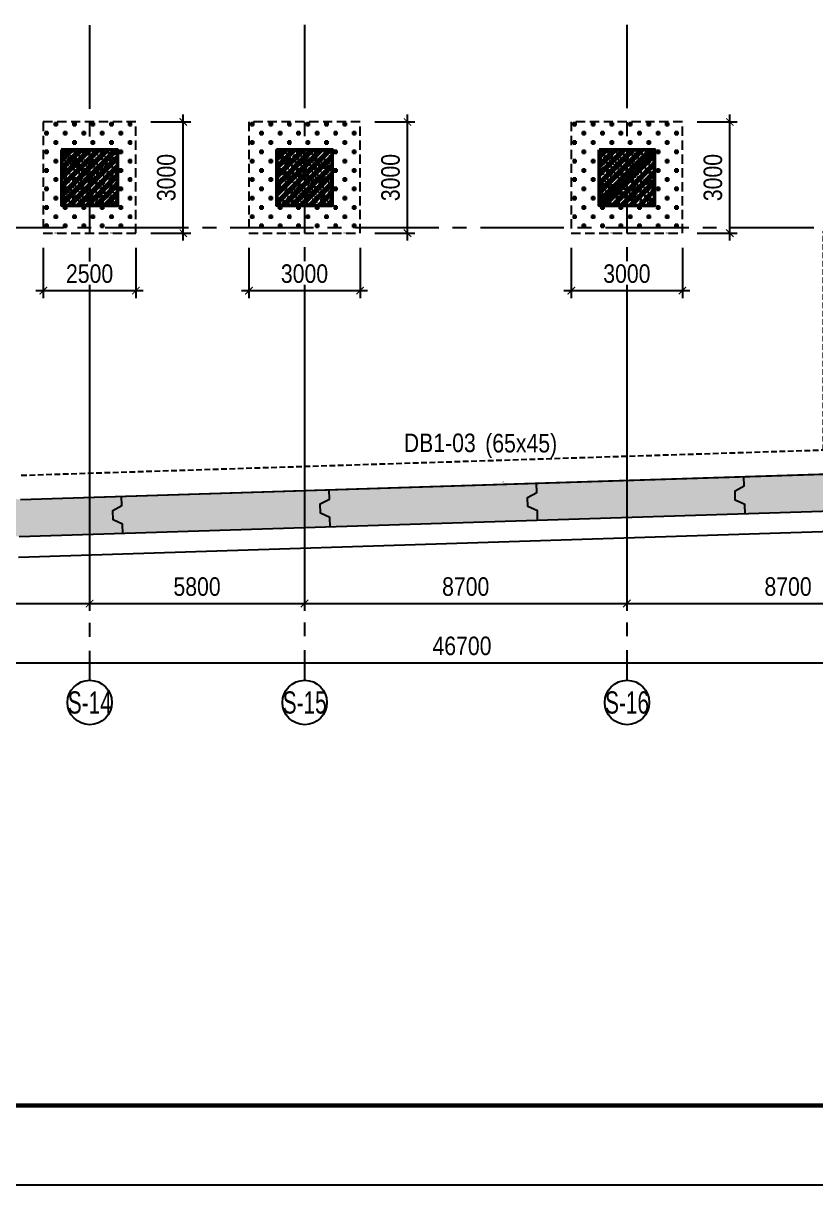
# Model space of a CAD drawing. Header units: millimetres. Extents: x -1534340 to 1713810, y -1348191 to 1114081.
# Drawn here: x 1112264 to 1133653, y -366824 to -335483 of the extents above; entities that cross this region are included whole.
import ezdxf
from ezdxf.enums import TextEntityAlignment as Align
from ezdxf.xclip import XClip

# ---------------------------------------------------------------- set-up
doc = ezdxf.new("R2010")
doc.units = ezdxf.units.MM
doc.header["$LTSCALE"] = 100
doc.header["$XCLIPFRAME"] = 0
doc.header["$PDMODE"] = 32
doc.header["$PDSIZE"] = 2.5
for name, pattern in [('CENTER2', [1.125, 0.75, -0.125, 0.125, -0.125]), ('DASHED', [4.5, 3, -1.5]), ('HIDDEN', [0.375, 0.25, -0.125]), ('Xref_ST_MBDV Cot vach 30.7.2022$0$DASHDOT', [1, 0.5, -0.25, 0, -0.25])]:
    doc.linetypes.add(name, pattern=pattern)
for name, color, linetype, lineweight in [('0-Hatch', 250, 'Continuous', 40), ('ccu12-Tencaukien', 9, 'Continuous', 15), ('KT-Net cot vach', 6, 'Continuous', 50), ('KT-Net thay', 7, 'Continuous', 15)]:
    doc.layers.add(name, color=color, linetype=linetype, lineweight=lineweight)
for name, color, linetype in [('0-khuat', 3, 'HIDDEN'), ('ccu11-Dim', 8, 'Continuous'), ('ccu11-Khuat', 9, 'DASHED'), ('ccu11-Manh', 8, 'Continuous'), ('ccu12-Text', 31, 'Continuous'), ('ccu12-Truc', 13, 'CENTER2'), ('KC2-DIM', 251, 'Continuous'), ('KT-Dim', 8, 'Continuous'), ('Xref_ST_MBDV Cot vach 30.7.2022$0$Xref_ST_MBDV Cot vach 30.7.2022|Xref_ST_MBDV Cot vach 30.7.2022|Xref_ST_MBDV Cot vach 30.7.2022|Xref_ST_MBDV Cot vach 30.7.2022|A-CORE-OTLN', 2, 'Continuous'), ('Xref_ST_MBDV Cot vach 30.7.2022$0$Xref_ST_MBDV Cot vach 30.7.2022|Xref_ST_MBDV Cot vach 30.7.2022|Xref_ST_MBDV Cot vach 30.7.2022|Xref_ST_MBDV Cot vach 30.7.2022|A-WALL-PATT', 251, 'Continuous'), ('Xref_ST_MBDV Cot vach 30.7.2022$0$Xref_ST_MBDV Cot vach 30.7.2022|Xref_ST_MBDV Cot vach 30.7.2022|Xref_ST_MBDV Cot vach 30.7.2022|Xref_ST_MBDV Cot vach 30.7.2022|ccu12-Thay', 7, 'Continuous'), ('Xref_ST_MBDV Cot vach 30.7.2022$0$Xref_ST_MBDV Cot vach 30.7.2022|Xref_ST_MBDV Cot vach 30.7.2022|Xref_ST_MBDV Cot vach 30.7.2022|Xref_ST_MBDV Cot vach 30.7.2022|Site_plot line', 1, 'Xref_ST_MBDV Cot vach 30.7.2022$0$DASHDOT'), ('Xref_ST_MBDV Cot vach 30.7.2022|Xref_ST_MBDV Cot vach 30.7.2022|Xref_ST_MBDV Cot vach 30.7.2022|Xref_ST_MBDV Cot vach 30.7.2022|A-GRID-SYM', 50, 'Continuous')]:
    doc.layers.add(name, color=color, linetype=linetype)
doc.styles.add('Arial Narrow', font='ARIALN.TTF')
doc.styles.add('HBA-Text', font='GOTHIC.TTF')
doc.dimstyles.new('ccu12-200', dxfattribs={"dimscale": 200, "dimtxt": 2.5, "dimasz": 1, "dimexe": 1, "dimexo": 2, "dimgap": 1, "dimtad": 1, "dimdec": 0, "dimrnd": 5, "dimdsep": 46, "dimtxsty": 'Arial Narrow', "dimblk": 'ARCHTICK', "dimcen": -1, "dimdle": 1, "dimclrd": 256, "dimclre": 256, "dimclrt": 3, "dimadec": 0, "dimazin": 2, "dimtfac": 0.1, "dimtdec": 0, "dimtmove": 0, "dimatfit": 1, "dimldrblk": 'ARCHTICK', "dimfxl": 1, "dimtvp": 0.8333333333333334, "dimtolj": 1, "dimtzin": 12, "dimarcsym": 0})

# ---------------------------------------------------------------- blocks, each defined once
blk = doc.blocks.new('MBKC-B1-PN')
at = {"layer": '0-Hatch', "ltscale": 2}
h = blk.add_hatch(dxfattribs=at)
h.set_pattern_fill('CROSS', color=256, scale=1000.000000000016, angle=90.00000000000001, style=0)
h.set_pattern_definition([(90, (1615395.804490553, -7908515.617043655), (-250.000000000004, 250.0000000000039), [125.000000000002, -375.0000000000059]), (180, (1615458.304490553, -7908453.117043655), (-250.0000000000039, -250.000000000004), [125.000000000002, -375.0000000000059])])
h.paths.add_polyline_path([(68086.80449052667, -31726.61704353068), (65586.80449052667, -31726.61704353068), (65586.80449052667, -34726.61704353068), (68086.80449052667, -34726.61704353068)])
h = blk.add_hatch(dxfattribs=at)
h.set_pattern_fill('CROSS', color=256, scale=1000, angle=90.00000000000001, style=0)
h.set_pattern_definition([(90, (1621195.804490529, -7908515.617037286), (-250.0000000000001, 250), [125, -375.0000000000001]), (180, (1621258.304490529, -7908453.117037286), (-250, -250.0000000000001), [125, -375.0000000000001])])
h.paths.add_polyline_path([(74136.80449052667, -31726.61703728233), (71136.80449052667, -31726.61703728233), (71136.80449052667, -34726.61703728233), (74136.80449052667, -34726.61703728233)])
h = blk.add_hatch(dxfattribs=at)
h.set_pattern_fill('CROSS', color=256, scale=1000, angle=90.00000000000001, style=0)
h.set_pattern_definition([(90, (1629895.804490529, -7908515.617037286), (-250.0000000000001, 250), [125, -375.0000000000001]), (180, (1629958.304490529, -7908453.117037286), (-250, -250.0000000000001), [125, -375.0000000000001])])
h.paths.add_polyline_path([(82836.80449052667, -31726.61703728233), (79836.80449052667, -31726.61703728233), (79836.80449052667, -34726.61703728233), (82836.80449052667, -34726.61703728233)])
at = {"layer": '0-khuat', "ltscale": 10}
for points, elevation in [([(68086.80449052667, -34726.61704353068), (68086.80449052667, -31726.61704353068), (65586.80449052667, -31726.61704353068), (65586.80449052667, -34726.61704353068)], 7.594818275371731e-05), ([(74136.80449052667, -34726.61703728233), (74136.80449052667, -31726.61703728233), (71136.80449052667, -31726.61703728233), (71136.80449052667, -34726.61703728233)], 7.594816196307167e-05), ([(82836.80449052667, -34726.61703728233), (82836.80449052667, -31726.61703728233), (79836.80449052667, -31726.61703728233), (79836.80449052667, -34726.61703728233)], 7.594813077711014e-05)]:
    blk.add_lwpolyline(points, close=True, dxfattribs=dict(at, elevation=elevation))
at = {"layer": 'ccu11-Khuat', "ltscale": 0.5}
blk.add_lwpolyline([(64992.858256415, -41259.67588329985), (86647.00724546285, -40575.28673728317), (86647.00724546285, -34672.34070721071), (99736.2720188559, -34258.64859011065, 0.4681895009446196), (103567.4013430104, -29357.2740589765), (100869.7479684651, -16842.34034781862, 0.4142135623734859), (93680.75955739152, -12203.00358212186), (90503.73006778164, -12887.82737116754), (89165.48201694572, -6679.436848046898)], format="xyb", dxfattribs=at)
at = {"layer": 'Xref_ST_MBDV Cot vach 30.7.2022$0$Xref_ST_MBDV Cot vach 30.7.2022|Xref_ST_MBDV Cot vach 30.7.2022|Xref_ST_MBDV Cot vach 30.7.2022|Xref_ST_MBDV Cot vach 30.7.2022|A-CORE-OTLN', "color": 6}
blk.add_lwpolyline([(64968.80776126822, -41910.76057298976), (105785.5588329486, -40620.72874475905), (111202.0284154708, -33691.14119643258), (92975.20629092352, 50866.59806175559)], dxfattribs=at)
blk = doc.blocks.new('Khung ten_A1', base_point=(-3406704.146300548, 253379.4571428571))
at = {"layer": 'Defpoints', "color": 1}
blk.add_lwpolyline([(84100.00001422896, 0.00070554343983531), (84100.00001422896, 59470.71461593082), (0.0005449944292195145, 59470.71461593082), (0.0005449944292195145, 0.00070554343983531)], close=True, dxfattribs=at)
at = {"layer": 'KT-Net thay', "const_width": 59.99999962133673}
blk.add_lwpolyline([(2700.000527867276, 1070.714984496371), (83100.00002052257, 1070.714984496371), (83100.00002052257, 58470.71462224188), (2700.000527867276, 58470.71462224188)], close=True, dxfattribs=at)
blk = doc.blocks.new('Xref_ST_MBDV Cot vach 30.7.2022$0$Tuong Vay01-flat-1')
at = {"layer": 'Xref_ST_MBDV Cot vach 30.7.2022$0$Xref_ST_MBDV Cot vach 30.7.2022|Xref_ST_MBDV Cot vach 30.7.2022|Xref_ST_MBDV Cot vach 30.7.2022|Xref_ST_MBDV Cot vach 30.7.2022|A-WALL-PATT'}
h = blk.add_hatch(dxfattribs=at)
h.set_pattern_fill('ACET-2D-VATLIEU04', color=256, scale=50, pattern_type=2)
h.set_pattern_definition([(49.99999999999999, (-11139561.83942936, -1407213.44759845), (-225.902473859489, 189.5546824974008), [37.49999998626113, -412.4999998488724]), (355, (-11139561.83942936, -1407213.44759845), (32.12721218541265, 367.2157156157773), [29.99999999490911, -329.9999999440002]), (100.4514, (-11139531.95358936, -1407216.06226845), (-341.2315265778452, -62.9441868767608), [31.87009499667636, -350.57105596344]), (46.18420000000001, (-11139561.83942936, -1407113.44759845), (-319.1804974675179, 306.2520974436775), [56.24999996954708, -618.749999665018]), (96.6356, (-11139517.37105686, -1407120.34425195), (-516.9959221575409, -60.14402179722674), [47.80514400473094, -525.8565000520404]), (351.1842, (-11139561.83942936, -1407113.44759845), (84.74077420309186, 546.3954293043353), [45.00000000792112, -495.0000000871323]), (21, (-11139511.83942936, -1407138.44759845), (-105.6808218676597, 275.3079533968121), [37.49999999934682, -412.499999992815]), (326.0000000000001, (-11139511.83942936, -1407138.44759845), (206.1288045682013, 305.5985201385338), [30.00000001746614, -330.0000001921275]), (71.4514, (-11139486.96831286, -1407155.22340145), (-328.9637652803212, 110.3801005582791), [31.87009499870726, -350.5710559857798]), (37.50000000000001, (-11139561.83942936, -1407213.44759845), (-78.13452938385308, 101.8269011885859), [0, -325.9999998517854, 0, -334.9999998476936, 0, -331.2499998493985]), (7.499999999999999, (-11139561.83942936, -1407213.44759845), (-23.27934638224542, 176.8241910238285), [0, -191.0000000278261, 0, -318.5000000464012, 0, -126.2500000183929]), (327.5, (-11139673.33942936, -1407213.44759845), (71.94441751949489, 112.9301145330537), [0, -125.0000000614986, 0, -390.0000001918756, 0, -517.5000002546042]), (317.5, (-11139723.33942936, -1407213.44759845), (158.0205495897681, 172.4491691102739), [0, -162.4999999478019, 0, -258.9999999168043, 0, -367.4999998819521]), (45, (-11139561.83942936, -1407213.44759845), (-150.2601910028607, 150.2601910026278), []), (45, (-11139561.83942936, -1407152.19759845), (-150.2601910028607, 150.2601910026278), [])])
h.paths.add_polyline_path([(-82665.42454257607, -118500.0088302612), (-81837.41861176863, -121132.0343658989), (-80902.71611081436, -123728.0834242017), (-79862.87874617614, -126283.8385967175), (-78719.63840653747, -128795.0430432414), (-77474.89874527603, -131257.5152608277), (-76130.7324262727, -133667.1548922951), (-74689.37767251953, -136019.9495540815), (-73153.2345392555, -138311.981517314), (-71524.86091735773, -140539.4342316107), (-69806.96827445179, -142698.5986796832), (-68002.4171395041, -144785.8795539467), (-66114.21234000102, -146797.8012427511), (-64145.497998368, -148731.0136179249), (-62099.55229647644, -150582.2976132843), (-59979.78201714717, -152348.5705846979), (-57789.71687134914, -154026.8914431464), (-55533.00362077914, -155614.4655520306), (-53213.40000534989, -157108.6493807235), (-50834.76848621853, -158506.954906286), (-48401.06981415115, -159807.0537564463), (-45916.35643433966, -161006.7810866404), (-43384.76573854871, -162104.1391847725), (-40810.51317570359, -163097.3007977149), (-38197.88523275405, -163984.6121738681), (-35551.23229684308, -164764.5958169776), (-32874.96141154505, -165435.9529462866), (-30173.5289383363, -165997.5656592443), (-27451.44813587703, -166448.4963081502), (-24701.85157574899, -166789.3238736566), (-4396.734290909022, -168938.2567786218), (36420.01678077132, -167648.2249503911), (41836.4863632936, -160718.6374020646), (12445.38596707024, -24367.66042796941), (8472.910947457654, -9248.974452903174), (-4718.707271176856, -5521.400683149928), (-10557.45827306993, -9946.818014640827), (-34021.18647153303, -27848.24941525888), (-39776.65152562223, -32008.57135346811), (-41248.85870469548, -35293.77142358455), (-45787.31564925052, -38574.38242801698), (-49368.4870454669, -38942.00303377653), (-57644.18705056235, -44924.06981060421), (-59844.65461433306, -46601.45355761005), (-61968.93197572604, -48362.30333496258), (-64019.60134904832, -50208.3517090485), (-65993.2459566202, -52136.53199238679), (-67886.59205765836, -54143.61763671576), (-69696.47008413821, -56226.27801198442), (-71419.8706161473, -58381.05012253253), (-73053.93764149398, -60604.33085121214), (-74595.93274202198, -62892.42844269238), (-76043.29574720934, -65241.53179885377), (-77393.615911806, -67647.72832025355), (-78644.64476583898, -70107.01135663176), (-79794.29917307012, -72615.28586126259), (-80840.66479975358, -75168.37520986283), (-81781.99930225872, -77762.02815519366), (-82616.73522835784, -80391.9259061541), (-83343.48262714595, -83053.68931881292), (-83961.03136360087, -85742.88618860021), (-84468.3531336058, -88455.03863057657), (-84864.60300002433, -91185.62932156771), (-85149.1148865223, -93930.11565387133), (-85321.41487544402, -96683.60341540864), (-85381.30445068702, -99529.50948559865), (-85328.50406530127, -102200.8374458619), (-85163.21024433896, -104955.3926120612), (-84885.69993967563, -107700.5945179402), (-84496.42936686985, -110432.1923394061), (-83996.04728951491, -113145.6335586284), (-83385.3738030456, -115836.3975027683)], flags=16)
h.paths.add_polyline_path([(-83625.45879450254, -118780.6341908188), (-82785.20518665202, -121451.592054751), (-81836.67593448795, -124086.0436255364), (-80781.45706173405, -126679.6041032514), (-79621.30565389246, -129227.9548506811), (-78358.15352366865, -131726.8525110248), (-76994.10399421491, -134172.1360737709), (-75531.42839684151, -136559.7338032422), (-73972.56228888594, -138885.6700187323), (-72320.10139823705, -141146.0717144171), (-70576.79730102606, -143337.1750085717), (-68745.55283991061, -145455.3314108832), (-66829.41729043424, -147497.0138977058), (-64831.58128353581, -149458.8227850739), (-62755.37149274349, -151337.4913895966), (-60604.24509477988, -153129.8914679771), (-58381.7840128839, -154833.0384259534), (-56091.68895242736, -156444.0962880657), (-53737.77323871478, -157960.3824199464), (-51323.95646727085, -159379.3719952791), (-48854.25797718205, -160698.7021999834), (-46332.79015832208, -161916.1761666269), (-43763.75160367042, -163029.7666325136), (-41151.42011806555, -164037.6193153583), (-38500.14559506811, -164938.0560009221), (-35814.34277378954, -165729.5773374715), (-33098.48388773762, -166410.8653324069), (-30357.09121792205, -166980.7855469028), (-27594.72956264392, -167438.3889849058), (-24815.98988816142, -167782.8289991841), (-4433.735052675009, -169939.9255319908), (36919.56229590811, -168632.9359166666), (42912.68845487945, -160965.5998827359), (13418.22973546013, -24135.12373521132), (9294.838300889242, -8442.070929647249), (-4925.935208282433, -4423.687328800617), (-11162.76267831214, -9150.82235655561), (-34617.47974592447, -27045.37879939191), (-40579.63196872547, -31355.10398377781), (-42051.83914779872, -34640.30405389448), (-46155.98199344426, -37606.97231750819), (-49737.15338966064, -37974.59292326774), (-58240.31235744618, -44121.0777798905), (-60467.11885703541, -45818.53930653841), (-62622.81900685839, -47605.43596977205), (-64703.8232677374, -49478.79233927629), (-66706.66158131324, -51435.49383058609), (-68628.013630962, -53472.26783320424), (-70464.66541309468, -55585.73726807744), (-72213.55809716694, -57772.38228180911), (-73871.79587351345, -60028.54927773564), (-75436.60120790266, -62350.49395546387), (-76905.37393212318, -64734.34577669739), (-78275.66833624989, -67176.13529814105), (-79545.20269040763, -69671.7966022063), (-80711.86304414831, -72217.17406733404), (-81773.70674647763, -74808.02928769216), (-82728.96568063274, -77440.04813065287), (-83576.04920824617, -80108.84792049509), (-84313.5468179807, -82809.98473610263), (-84940.23047422245, -85538.9608107484), (-85455.05666192248, -88291.23202148662), (-85857.16812421381, -91062.21545574092), (-86145.88844638877, -93847.29761108034), (-86320.75738810934, -96641.83923533), (-86381.51240370423, -99528.87035845965), (-86327.91179009154, -102240.684236032), (-86160.19218073785, -105035.6641918905), (-85878.57688103244, -107821.473743778), (-85483.548480995, -110593.4755141111), (-84975.76463904232, -113347.0545681345), (-84356.0573821161, -116077.6233250971)])
at = {"layer": 'Xref_ST_MBDV Cot vach 30.7.2022$0$Xref_ST_MBDV Cot vach 30.7.2022|Xref_ST_MBDV Cot vach 30.7.2022|Xref_ST_MBDV Cot vach 30.7.2022|Xref_ST_MBDV Cot vach 30.7.2022|A-CORE-OTLN', "color": 6}
for points in [[(-4433.735052675009, -169939.9255319908), (36919.56229590811, -168632.9359166666), (42912.68845487945, -160965.5998827359), (13418.22973546013, -24135.12373521132)], [(-4396.734290909022, -168938.2567786218), (36420.01678077132, -167648.2249503911), (41836.4863632936, -160718.6374020646), (12445.38596707024, -24367.66042796941)]]:
    blk.add_lwpolyline(points, dxfattribs=at)
at = {"layer": 'Xref_ST_MBDV Cot vach 30.7.2022$0$Xref_ST_MBDV Cot vach 30.7.2022|Xref_ST_MBDV Cot vach 30.7.2022|Xref_ST_MBDV Cot vach 30.7.2022|Xref_ST_MBDV Cot vach 30.7.2022|ccu12-Thay', "ltscale": 10}
for points in [[(9559.277849717066, -169497.6700475886), (9551.385712398216, -169247.9619417046), (9297.39200677909, -169130.843465657), (9289.489305369556, -168880.8011107421), (9535.580309577286, -168747.8772318747), (9527.688172258437, -168498.1691259891)], [(15156.4830106739, -169320.7678538279), (15148.59087335505, -169071.0597479439), (14894.59716773592, -168953.9412718962), (14886.69446632639, -168703.8989169814), (15132.78547053412, -168570.975038114), (15124.89333321527, -168321.2669322283)], [(-1635.132472196594, -169851.4744351106), (-1643.024609515443, -169601.7663292263), (-1897.018315132707, -169484.6478531789), (-1904.921016544104, -169234.6054982638), (-1658.830012334511, -169101.6816193967), (-1666.72214965336, -168851.973513511)], [(3962.072688760236, -169674.5722413496), (3954.180551441386, -169424.8641354656), (3700.18684582226, -169307.7456594179), (3692.284144412726, -169057.7033045031), (3938.375148620456, -168924.7794256357), (3930.483011301607, -168675.07131975)]]:
    blk.add_lwpolyline(points, dxfattribs=at)
at = {"layer": 'Xref_ST_MBDV Cot vach 30.7.2022$0$Xref_ST_MBDV Cot vach 30.7.2022|Xref_ST_MBDV Cot vach 30.7.2022|Xref_ST_MBDV Cot vach 30.7.2022|Xref_ST_MBDV Cot vach 30.7.2022|Site_plot line', "ltscale": 5000}
blk.add_line((-4454.085471644998, -170490.8433463438), (37194.31232923269, -169174.5269481181), dxfattribs=at)
blk = doc.blocks.new('GRID-SYM-flat-73')
at = {"layer": 'Xref_ST_MBDV Cot vach 30.7.2022|Xref_ST_MBDV Cot vach 30.7.2022|Xref_ST_MBDV Cot vach 30.7.2022|Xref_ST_MBDV Cot vach 30.7.2022|A-GRID-SYM'}
blk.add_circle((-7.267935535991315e-20, -1.216128191088018e-17, -4.068591107726854e-07), 900.0000000000003, dxfattribs=at)
at = {"layer": 'Xref_ST_MBDV Cot vach 30.7.2022|Xref_ST_MBDV Cot vach 30.7.2022|Xref_ST_MBDV Cot vach 30.7.2022|Xref_ST_MBDV Cot vach 30.7.2022|A-GRID-SYM', "style": 'HBA-Text'}
blk.add_attdef('GRID', text='', height=900.0000000000003, rotation=359.6302510781834, dxfattribs=at).set_placement((-7.267935535991315e-20, -1.216128191088018e-17, -4.068591107726854e-07), align=Align.MIDDLE_CENTER)
blk = doc.blocks.new('_ARCHTICK')
at = {"color": 0, "linetype": 'ByBlock', "const_width": 0.15}
blk.add_lwpolyline([(-0.5, -0.5), (0.5, 0.5)], dxfattribs=at)
blk = doc.blocks.new('*D1147')
at = {"layer": 'Defpoints', "color": 0, "transparency": 16777216}
for p in [(362499.3874795341, -94047.12909611873), (409199.3874795341, -94047.12909611873), (409199.3874795341, -103940.5168086441)]:
    blk.add_point(p, dxfattribs=at)
at = {"layer": 'KT-Dim', "lineweight": -2, "transparency": 16777216}
for p, q in [((362499.3874795341, -94447.12909611873), (362499.3874795341, -104140.5168086441)), ((409199.3874795341, -94447.12909611873), (409199.3874795341, -104140.5168086441)), ((362299.3874795341, -103940.5168086441), (409399.3874795341, -103940.5168086441))]:
    blk.add_line(p, q, dxfattribs=at)
at = {"layer": 'KT-Dim', "lineweight": -2, "transparency": 16777216, "xscale": 200, "yscale": 200, "zscale": 200, "rotation": 180}
blk.add_blockref('_ARCHTICK', (362499.3874795341, -103940.5168086441), dxfattribs=at)
at = {"layer": 'KT-Dim', "lineweight": -2, "transparency": 16777216, "xscale": 200, "yscale": 200, "zscale": 200}
blk.add_blockref('_ARCHTICK', (409199.3874795341, -103940.5168086441), dxfattribs=at)
at = {"layer": 'KT-Dim', "color": 3, "transparency": 16777216, "insert": (385849.3874795341, -103485.2303147832), "char_height": 500, "attachment_point": 5, "style": 'Arial Narrow'}
blk.add_mtext('\\A1;46700', dxfattribs=at)
blk = doc.blocks.new('*D1131')
at = {"layer": 'Defpoints', "color": 0, "transparency": 16777216}
for p in [(369999.3874795341, -94047.12909611873, -7.594823728268585e-05), (375799.3874795341, -94047.12909611873), (375799.3874795341, -102340.5168086441)]:
    blk.add_point(p, dxfattribs=at)
at = {"layer": 'KT-Dim', "lineweight": -2, "transparency": 16777216}
for p, q in [((369999.3874795341, -94447.12909611873), (369999.3874795341, -102540.5168086441)), ((375799.3874795341, -94447.12909611873), (375799.3874795341, -102540.5168086441)), ((369799.3874795341, -102340.5168086441), (375999.3874795341, -102340.5168086441))]:
    blk.add_line(p, q, dxfattribs=at)
at = {"layer": 'KT-Dim', "lineweight": -2, "transparency": 16777216, "xscale": 200, "yscale": 200, "zscale": 200, "rotation": 180}
blk.add_blockref('_ARCHTICK', (369999.3874795341, -102340.5168086441), dxfattribs=at)
at = {"layer": 'KT-Dim', "lineweight": -2, "transparency": 16777216, "xscale": 200, "yscale": 200, "zscale": 200}
blk.add_blockref('_ARCHTICK', (375799.3874795341, -102340.5168086441), dxfattribs=at)
at = {"layer": 'KT-Dim', "color": 3, "transparency": 16777216, "insert": (372899.3874795341, -101885.2303147832), "char_height": 500, "attachment_point": 5, "style": 'Arial Narrow'}
blk.add_mtext('\\A1;5800', dxfattribs=at)
blk = doc.blocks.new('*D1132')
at = {"layer": 'Defpoints', "color": 0, "transparency": 16777216}
for p in [(375799.3874795341, -94047.12909611873), (381599.3874795341, -94047.12909611873), (381599.3874795341, -102340.5168086441)]:
    blk.add_point(p, dxfattribs=at)
at = {"layer": 'KT-Dim', "lineweight": -2, "transparency": 16777216}
for p, q in [((375799.3874795341, -94447.12909611873), (375799.3874795341, -102540.5168086441)), ((381599.3874795341, -94447.12909611873), (381599.3874795341, -102540.5168086441)), ((375599.3874795341, -102340.5168086441), (381799.3874795341, -102340.5168086441))]:
    blk.add_line(p, q, dxfattribs=at)
at = {"layer": 'KT-Dim', "lineweight": -2, "transparency": 16777216, "xscale": 200, "yscale": 200, "zscale": 200, "rotation": 180}
blk.add_blockref('_ARCHTICK', (375799.3874795341, -102340.5168086441), dxfattribs=at)
at = {"layer": 'KT-Dim', "lineweight": -2, "transparency": 16777216, "xscale": 200, "yscale": 200, "zscale": 200}
blk.add_blockref('_ARCHTICK', (381599.3874795341, -102340.5168086441), dxfattribs=at)
at = {"layer": 'KT-Dim', "color": 3, "transparency": 16777216, "insert": (378699.3874795341, -101885.2303147832), "char_height": 500, "attachment_point": 5, "style": 'Arial Narrow'}
blk.add_mtext('\\A1;5800', dxfattribs=at)
blk = doc.blocks.new('*D1133')
at = {"layer": 'Defpoints', "color": 0, "transparency": 16777216}
for p in [(381599.3874795341, -94047.12909611873), (390299.3874795341, -94047.12909611873), (390299.3874795341, -102340.5168086441)]:
    blk.add_point(p, dxfattribs=at)
at = {"layer": 'KT-Dim', "lineweight": -2, "transparency": 16777216}
for p, q in [((381599.3874795341, -94447.12909611873), (381599.3874795341, -102540.5168086441)), ((390299.3874795341, -94447.12909611873), (390299.3874795341, -102540.5168086441)), ((381399.3874795341, -102340.5168086441), (390499.3874795341, -102340.5168086441))]:
    blk.add_line(p, q, dxfattribs=at)
at = {"layer": 'KT-Dim', "lineweight": -2, "transparency": 16777216, "xscale": 200, "yscale": 200, "zscale": 200, "rotation": 180}
blk.add_blockref('_ARCHTICK', (381599.3874795341, -102340.5168086441), dxfattribs=at)
at = {"layer": 'KT-Dim', "lineweight": -2, "transparency": 16777216, "xscale": 200, "yscale": 200, "zscale": 200}
blk.add_blockref('_ARCHTICK', (390299.3874795341, -102340.5168086441), dxfattribs=at)
at = {"layer": 'KT-Dim', "color": 3, "transparency": 16777216, "insert": (385949.3874795341, -101885.2303147832), "char_height": 500, "attachment_point": 5, "style": 'Arial Narrow'}
blk.add_mtext('\\A1;8700', dxfattribs=at)
blk = doc.blocks.new('*D1134')
at = {"layer": 'Defpoints', "color": 0, "transparency": 16777216}
for p in [(390299.3874795341, -94047.12909611873), (398999.3874795341, -94047.12909611873), (398999.3874795341, -102340.5168086441)]:
    blk.add_point(p, dxfattribs=at)
at = {"layer": 'KT-Dim', "lineweight": -2, "transparency": 16777216}
for p, q in [((390299.3874795341, -94447.12909611873), (390299.3874795341, -102540.5168086441)), ((398999.3874795341, -94447.12909611873), (398999.3874795341, -102540.5168086441)), ((390099.3874795341, -102340.5168086441), (399199.3874795341, -102340.5168086441))]:
    blk.add_line(p, q, dxfattribs=at)
at = {"layer": 'KT-Dim', "lineweight": -2, "transparency": 16777216, "xscale": 200, "yscale": 200, "zscale": 200, "rotation": 180}
blk.add_blockref('_ARCHTICK', (390299.3874795341, -102340.5168086441), dxfattribs=at)
at = {"layer": 'KT-Dim', "lineweight": -2, "transparency": 16777216, "xscale": 200, "yscale": 200, "zscale": 200}
blk.add_blockref('_ARCHTICK', (398999.3874795341, -102340.5168086441), dxfattribs=at)
at = {"layer": 'KT-Dim', "color": 3, "transparency": 16777216, "insert": (394649.3874795341, -101885.2303147832), "char_height": 500, "attachment_point": 5, "style": 'Arial Narrow'}
blk.add_mtext('\\A1;8700', dxfattribs=at)
blk = doc.blocks.new('*U151')
h = blk.add_hatch()
h.set_pattern_fill('VATLIEU04', color=250, scale=40, style=0, pattern_type=2)
h.set_pattern_definition([(49.99999999999999, (550, -550), (286.9040730403014, -25.10085399303804), [30, -330]), (355, (550, -550), (-55.50053344520001, 300.8768534800047), [24, -264]), (100.4514, (573.908672, -552.091736), (231.4037526856086, 275.7758168243814), [25.496076, -280.4568448]), (46.18420000000001, (550, -470), (426.8964194502578, -66.20760573160723), [45, -495]), (96.6356, (585.574698, -475.5173228), (373.8650822194813, 389.6471483601767), [38.2441152, -420.6852]), (351.1842, (550, -470), (373.8647780534509, 389.6474403701299), [36, -396]), (21, (590, -490), (238.7628208473847, -161.0475562661355), [30, -330]), (326.0000000000001, (590, -490), (97.32613276863269, 290.0600180187412), [24, -264]), (71.4514, (609.8968932, -503.4206424), (336.089051432596, 129.012198683981), [25.496076, -280.4568448]), (37.50000000000001, (550, -550), (4.863942126916267, 133.1575415325246), [0, -260.8, 0, -268, 0, -265]), (7.499999999999999, (550, -550), (105.2278149768594, 157.7646847529441), [0, -152.8, 0, -254.8, 0, -101]), (327.5, (460.8, -550), (213.5289744689636, -9.021948693751902), [0, -100, 0, -312, 0, -414]), (317.5, (420.8, -550), (233.2744677369545, 40.04199293292709), [0, -130, 0, -207.2, 0, -294]), (45, (550, -550), (-120.2081528017131, 120.2081528017131), []), (45, (550, -501), (-120.2081528017131, 120.2081528017131), [])])
h.paths.add_polyline_path([(-475, 475), (1025, 475), (1025, -1025), (-475, -1025)])
at = {"color": 6, "ltscale": 0.25}
blk.add_lwpolyline([(-475, 475), (1025, 475), (1025, -1025), (-475, -1025)], close=True, dxfattribs=at)
at = {"layer": 'Defpoints', "linetype": 'ByBlock', "ltscale": 30}
for p, q in [((1025, 475), (-475, -1025)), ((-475, 475), (1025, -1025))]:
    blk.add_line(p, q, dxfattribs=at)
blk = doc.blocks.new('MBDV-B1-T1-PN')
at = {"layer": 'KT-Net cot vach'}
for p in [(66561.80449052656, -32951.61704353063, 7.594818160147295e-05), (72361.80449052656, -32951.61703728227, 7.594816086537956e-05), (81061.80449052656, -32951.61702790967, 7.59481297612464e-05)]:
    blk.add_blockref('*U151', p, dxfattribs=at)
blk = doc.blocks.new('*U704')
at = {"layer": 'ccu12-Tencaukien', "color": 8, "ltscale": 10000}
blk.add_line((360.6565736538532, -155.3215232637356), (354.4065714950475, -155.3215232637356), dxfattribs=at)
at = {"layer": 'ccu12-Text', "color": 2, "style": 'Arial Narrow', "width": 0.8}
blk.add_attdef('SH', text='', height=300, dxfattribs=at).set_placement((275.6048113084853, 5.864471777974813), align=Align.BOTTOM_RIGHT)
at = {"layer": 'ccu12-Text', "color": 31, "style": 'Arial Narrow', "width": 0.8}
for tag, p in [('(', (507.5315725744504, -75.41116959831947)), ('KT', (632.605666770517, -75.41116959831947)), (')', (962.8971199221714, -75.41116959831947))]:
    blk.add_attdef(tag, text='', height=250, dxfattribs=at).set_placement(p, align=Align.BOTTOM_LEFT)
blk = doc.blocks.new('*D1222')
at = {"layer": 'Defpoints', "color": 0, "ltscale": 0.5, "transparency": 16777216}
for p in [(1112805.240605266, -341147.4467332672), (1115305.240605266, -341147.4467332672), (1115305.240605266, -342698.2083765734)]:
    blk.add_point(p, dxfattribs=at)
at = {"layer": 'KC2-DIM', "lineweight": -2, "ltscale": 0.5, "transparency": 16777216}
for p, q in [((1112805.240605266, -341547.4467332672), (1112805.240605266, -342898.2083765734)), ((1115305.240605266, -341547.4467332672), (1115305.240605266, -342898.2083765734)), ((1112605.240605266, -342698.2083765734), (1115505.240605266, -342698.2083765734))]:
    blk.add_line(p, q, dxfattribs=at)
at = {"layer": 'KC2-DIM', "lineweight": -2, "ltscale": 0.5, "transparency": 16777216, "xscale": 200, "yscale": 200, "zscale": 200, "rotation": 180}
blk.add_blockref('_ARCHTICK', (1112805.240605266, -342698.2083765734), dxfattribs=at)
at = {"layer": 'KC2-DIM', "lineweight": -2, "ltscale": 0.5, "transparency": 16777216, "xscale": 200, "yscale": 200, "zscale": 200}
blk.add_blockref('_ARCHTICK', (1115305.240605266, -342698.2083765734), dxfattribs=at)
at = {"layer": 'KC2-DIM', "color": 3, "ltscale": 0.5, "transparency": 16777216, "insert": (1114055.240605266, -342242.9218827126), "char_height": 500, "attachment_point": 5, "style": 'Arial Narrow', "bg_fill": 3, "box_fill_scale": 1.1, "bg_fill_color": 256, "bg_fill_true_color": 13158600, "bg_fill_transparency": 0}
blk.add_mtext('\\A1;2500', dxfattribs=at)
blk = doc.blocks.new('*D1223')
at = {"layer": 'Defpoints', "color": 0, "ltscale": 0.5, "transparency": 16777216}
for p in [(1115305.240605267, -338147.4467332673, 7.594818275371731e-05), (1116583.613516955, -338147.4467332673), (1115305.240441047, -341147.4464413892)]:
    blk.add_point(p, dxfattribs=at)
at = {"layer": 'KC2-DIM', "lineweight": -2, "ltscale": 0.5, "transparency": 16777216}
for p, q in [((1115705.240605267, -338147.4467332673), (1116783.613516955, -338147.4467332673)), ((1116583.613516955, -341347.4464413892), (1116583.613516955, -337947.4467332673)), ((1115705.240441047, -341147.4464413892), (1116783.613516955, -341147.4464413892))]:
    blk.add_line(p, q, dxfattribs=at)
at = {"layer": 'KC2-DIM', "lineweight": -2, "ltscale": 0.5, "transparency": 16777216, "xscale": 200, "yscale": 200, "zscale": 200}
for p, rotation in [((1116583.613516955, -338147.4467332673), 90), ((1116583.613516955, -341147.4464413892), 270)]:
    blk.add_blockref('_ARCHTICK', p, dxfattribs=dict(at, rotation=rotation))
at = {"layer": 'KC2-DIM', "color": 3, "ltscale": 0.5, "transparency": 16777216, "insert": (1116128.327023094, -339647.4465873284), "char_height": 500, "attachment_point": 5, "rotation": 90, "style": 'Arial Narrow', "bg_fill": 3, "box_fill_scale": 1.1, "bg_fill_color": 256, "bg_fill_true_color": 13158600, "bg_fill_transparency": 0}
blk.add_mtext('\\A1;3000', dxfattribs=at)
blk = doc.blocks.new('*D1224')
at = {"layer": 'Defpoints', "color": 0, "ltscale": 0.5, "transparency": 16777216}
for p in [(1118355.240441071, -341147.446441389), (1121355.240441071, -341147.446441389), (1121355.240441071, -342698.2080846953)]:
    blk.add_point(p, dxfattribs=at)
at = {"layer": 'KC2-DIM', "lineweight": -2, "ltscale": 0.5, "transparency": 16777216}
for p, q in [((1118355.240441071, -341547.446441389), (1118355.240441071, -342898.2080846953)), ((1121355.240441071, -341547.446441389), (1121355.240441071, -342898.2080846953)), ((1118155.240441071, -342698.2080846953), (1121555.240441071, -342698.2080846953))]:
    blk.add_line(p, q, dxfattribs=at)
at = {"layer": 'KC2-DIM', "lineweight": -2, "ltscale": 0.5, "transparency": 16777216, "xscale": 200, "yscale": 200, "zscale": 200, "rotation": 180}
blk.add_blockref('_ARCHTICK', (1118355.240441071, -342698.2080846953), dxfattribs=at)
at = {"layer": 'KC2-DIM', "lineweight": -2, "ltscale": 0.5, "transparency": 16777216, "xscale": 200, "yscale": 200, "zscale": 200}
blk.add_blockref('_ARCHTICK', (1121355.240441071, -342698.2080846953), dxfattribs=at)
at = {"layer": 'KC2-DIM', "color": 3, "ltscale": 0.5, "transparency": 16777216, "insert": (1119855.240441071, -342242.9215908344), "char_height": 500, "attachment_point": 5, "style": 'Arial Narrow', "bg_fill": 3, "box_fill_scale": 1.1, "bg_fill_color": 256, "bg_fill_true_color": 13158600, "bg_fill_transparency": 0}
blk.add_mtext('\\A1;3000', dxfattribs=at)
blk = doc.blocks.new('*D1225')
at = {"layer": 'Defpoints', "color": 0, "ltscale": 0.5, "transparency": 16777216}
for p in [(1121355.240441071, -338147.4464413892), (1122633.61335276, -338147.4464413892), (1121355.240441071, -341147.4464413892)]:
    blk.add_point(p, dxfattribs=at)
at = {"layer": 'KC2-DIM', "lineweight": -2, "ltscale": 0.5, "transparency": 16777216}
for p, q in [((1121755.240441071, -338147.4464413892), (1122833.61335276, -338147.4464413892)), ((1122633.61335276, -341347.4464413892), (1122633.61335276, -337947.4464413892)), ((1121755.240441071, -341147.4464413892), (1122833.61335276, -341147.4464413892))]:
    blk.add_line(p, q, dxfattribs=at)
at = {"layer": 'KC2-DIM', "lineweight": -2, "ltscale": 0.5, "transparency": 16777216, "xscale": 200, "yscale": 200, "zscale": 200}
for p, rotation in [((1122633.61335276, -338147.4464413892), 90), ((1122633.61335276, -341147.4464413892), 270)]:
    blk.add_blockref('_ARCHTICK', p, dxfattribs=dict(at, rotation=rotation))
at = {"layer": 'KC2-DIM', "color": 3, "ltscale": 0.5, "transparency": 16777216, "insert": (1122178.326858898, -339647.4464413894), "char_height": 500, "attachment_point": 5, "rotation": 90, "style": 'Arial Narrow', "bg_fill": 3, "box_fill_scale": 1.1, "bg_fill_color": 256, "bg_fill_true_color": 13158600, "bg_fill_transparency": 0}
blk.add_mtext('\\A1;3000', dxfattribs=at)
blk = doc.blocks.new('*D1226')
at = {"layer": 'Defpoints', "color": 0, "ltscale": 0.5, "transparency": 16777216}
for p in [(1127055.240441071, -341147.446441389), (1130055.240441071, -341147.446441389), (1130055.240441071, -342698.2080846953)]:
    blk.add_point(p, dxfattribs=at)
at = {"layer": 'KC2-DIM', "lineweight": -2, "ltscale": 0.5, "transparency": 16777216}
for p, q in [((1127055.240441071, -341547.446441389), (1127055.240441071, -342898.2080846953)), ((1130055.240441071, -341547.446441389), (1130055.240441071, -342898.2080846953)), ((1126855.240441071, -342698.2080846953), (1130255.240441071, -342698.2080846953))]:
    blk.add_line(p, q, dxfattribs=at)
at = {"layer": 'KC2-DIM', "lineweight": -2, "ltscale": 0.5, "transparency": 16777216, "xscale": 200, "yscale": 200, "zscale": 200, "rotation": 180}
blk.add_blockref('_ARCHTICK', (1127055.240441071, -342698.2080846953), dxfattribs=at)
at = {"layer": 'KC2-DIM', "lineweight": -2, "ltscale": 0.5, "transparency": 16777216, "xscale": 200, "yscale": 200, "zscale": 200}
blk.add_blockref('_ARCHTICK', (1130055.240441071, -342698.2080846953), dxfattribs=at)
at = {"layer": 'KC2-DIM', "color": 3, "ltscale": 0.5, "transparency": 16777216, "insert": (1128555.240441071, -342242.9215908344), "char_height": 500, "attachment_point": 5, "style": 'Arial Narrow', "bg_fill": 3, "box_fill_scale": 1.1, "bg_fill_color": 256, "bg_fill_true_color": 13158600, "bg_fill_transparency": 0}
blk.add_mtext('\\A1;3000', dxfattribs=at)
blk = doc.blocks.new('*D1227')
at = {"layer": 'Defpoints', "color": 0, "ltscale": 0.5, "transparency": 16777216}
for p in [(1130055.240441071, -338147.4464413892), (1131333.61335276, -338147.4464413892), (1130055.240441071, -341147.4464413892)]:
    blk.add_point(p, dxfattribs=at)
at = {"layer": 'KC2-DIM', "lineweight": -2, "ltscale": 0.5, "transparency": 16777216}
for p, q in [((1130455.240441071, -338147.4464413892), (1131533.61335276, -338147.4464413892)), ((1131333.61335276, -341347.4464413892), (1131333.61335276, -337947.4464413892)), ((1130455.240441071, -341147.4464413892), (1131533.61335276, -341147.4464413892))]:
    blk.add_line(p, q, dxfattribs=at)
at = {"layer": 'KC2-DIM', "lineweight": -2, "ltscale": 0.5, "transparency": 16777216, "xscale": 200, "yscale": 200, "zscale": 200}
for p, rotation in [((1131333.61335276, -338147.4464413892), 90), ((1131333.61335276, -341147.4464413892), 270)]:
    blk.add_blockref('_ARCHTICK', p, dxfattribs=dict(at, rotation=rotation))
at = {"layer": 'KC2-DIM', "color": 3, "ltscale": 0.5, "transparency": 16777216, "insert": (1130878.326858898, -339647.4464413894), "char_height": 500, "attachment_point": 5, "rotation": 90, "style": 'Arial Narrow', "bg_fill": 3, "box_fill_scale": 1.1, "bg_fill_color": 256, "bg_fill_true_color": 13158600, "bg_fill_transparency": 0}
blk.add_mtext('\\A1;3000', dxfattribs=at)
blk = doc.blocks.new('Grid-ST-flat-3')
at = {"layer": 'ccu12-Truc', "ltscale": 30}
for p, q in [((381599.3874795341, -66474.78057617624), (381599.3874795341, -104409.5824195731)), ((390299.3874795341, -66474.78057617624), (390299.3874795341, -104409.5824195731)), ((375799.3874795341, -69862.92378625314), (375799.3874795341, -104409.5824195731)), ((366096.2468389729, -92196.27186136931), (425824.0468604038, -92196.27186137077))]:
    blk.add_line(p, q, dxfattribs=at)
at = {"layer": 'KT-Dim'}
ref = blk.add_blockref('GRID-SYM-flat-73', (375804.1915214201, -105009.57275527), dxfattribs=dict(at, xscale=0.6666666666666665, yscale=0.6666666666666665, zscale=0.6666666666666665, rotation=0.325197994598278))
ref.add_attrib('GRID', 'S-14', dxfattribs={"layer": 'Xref_ST_MBDV Cot vach 30.7.2022|Xref_ST_MBDV Cot vach 30.7.2022|Xref_ST_MBDV Cot vach 30.7.2022|Xref_ST_MBDV Cot vach 30.7.2022|A-GRID-SYM', "height": 600, "style": 'HBA-Text', "width": 0.7}).set_placement((375804.1915214201, -105009.57275527, -7.621947668985662e-05), align=Align.MIDDLE_CENTER)
ref = blk.add_blockref('GRID-SYM-flat-73', (381604.1915214201, -105009.57275527), dxfattribs=dict(at, xscale=0.6666666666666665, yscale=0.6666666666666665, zscale=0.6666666666666665, rotation=0.325197994598278))
ref.add_attrib('GRID', 'S-15', dxfattribs={"layer": 'Xref_ST_MBDV Cot vach 30.7.2022|Xref_ST_MBDV Cot vach 30.7.2022|Xref_ST_MBDV Cot vach 30.7.2022|Xref_ST_MBDV Cot vach 30.7.2022|A-GRID-SYM', "height": 600, "style": 'HBA-Text', "width": 0.7}).set_placement((381604.1915214201, -105009.57275527, -7.621947668985662e-05), align=Align.MIDDLE_CENTER)
ref = blk.add_blockref('GRID-SYM-flat-73', (390304.1915214204, -105009.57275527), dxfattribs=dict(at, xscale=0.6666666666666665, yscale=0.6666666666666665, zscale=0.6666666666666665, rotation=0.325197994598278))
ref.add_attrib('GRID', 'S-16', dxfattribs={"layer": 'Xref_ST_MBDV Cot vach 30.7.2022|Xref_ST_MBDV Cot vach 30.7.2022|Xref_ST_MBDV Cot vach 30.7.2022|Xref_ST_MBDV Cot vach 30.7.2022|A-GRID-SYM', "height": 600, "style": 'HBA-Text', "width": 0.7}).set_placement((390304.1915214204, -105009.57275527, -7.621947668985662e-05), align=Align.MIDDLE_CENTER)
for base, p1, p2, picture, middle in [((409199.3874795341, -103940.5168086441), (362499.3874795341, -94047.12909611873), (409199.3874795341, -94047.12909611873), '*D1147', (385849.3874795341, -103485.2303147832)), ((375799.3874795341, -102340.5168086441), (369999.3874795341, -94047.12909611873, -7.594823728268585e-05), (375799.3874795341, -94047.12909611873), '*D1131', (372899.3874795341, -101885.2303147832)), ((381599.3874795341, -102340.5168086441), (375799.3874795341, -94047.12909611873), (381599.3874795341, -94047.12909611873), '*D1132', (378699.3874795341, -101885.2303147832)), ((390299.3874795341, -102340.5168086441), (381599.3874795341, -94047.12909611873), (390299.3874795341, -94047.12909611873), '*D1133', (385949.3874795341, -101885.2303147832)), ((398999.3874795341, -102340.5168086441), (390299.3874795341, -94047.12909611873), (398999.3874795341, -94047.12909611873), '*D1134', (394649.3874795341, -101885.2303147832))]:
    dim = blk.add_linear_dim(base=base, p1=p1, p2=p2, dimstyle='ccu12-200', dxfattribs=at)
    dim.commit()
    dim.dimension.update_dxf_attribs({"geometry": picture, "text_midpoint": middle})

msp = doc.modelspace()

# ---------------------------------------------------------------- block references
ref = msp.add_blockref('Xref_ST_MBDV Cot vach 30.7.2022$0$Tuong Vay01-flat-1', (1116587.426605196, -179396.1816894468))
XClip(ref).set_block_clipping_path([(-91541.67363452361, -190955.66829734467), (52438.32550173579, -76158.0499385341)])
msp.add_blockref('Grid-ST-flat-3', (738255.8532795282, -248801.1744403235))
at = {"layer": 'ccu11-Dim', "xscale": 2.000000000621877, "yscale": 2.000000000621877, "zscale": 2.000000000621877}
msp.add_blockref('Khung ten_A1', (-5792517.677628357, 139934.6294589236), dxfattribs=at)
at = {"layer": 'ccu11-Manh'}
msp.add_blockref('MBDV-B1-T1-PN', (1047218.43611474, -306420.8296897365), dxfattribs=at)
at = {"layer": 'ccu12-Tencaukien', "extrusion": (4.388134669035146e-07, -9.799241008827418e-07, 0.9999999999994236)}
ref = msp.add_blockref('*U704', (1124706.050021894, -347370.464938638, -0.1432089535383377), dxfattribs=dict(at, xscale=1.815893337873055, yscale=1.815893337873055, zscale=1.815893337873055, rotation=339.536933714468))
ref.add_attrib('KT', '(65x45)', dxfattribs={"color": 31, "extrusion": (4.388134669035146e-07, -9.799241008827418e-07, 0.9999999999994236), "height": 499.9999999999999, "style": 'Arial Narrow'}).set_placement((1124731.928834149, -347214.0487115309, 0.8338039266255979), align=Align.BOTTOM_LEFT)
ref.add_attrib('SH', 'DB1-03', dxfattribs={"color": 2, "extrusion": (4.388134669035146e-07, -9.799241008827418e-07, 0.9999999999994236), "height": 499.9999999999999, "style": 'Arial Narrow'}).set_placement((1124476.999302271, -347205.17227124, 0.8340605012050146), align=Align.BOTTOM_RIGHT)
at = {"layer": 'KC2-DIM', "ltscale": 0.5}
msp.add_blockref('MBKC-B1-PN', (1047218.43611474, -306420.8296897365), dxfattribs=at)

# ---------------------------------------------------------------- next in the draw order: dimensions: what is measured, and where the dimension line sits
for base, p1, p2, picture, middle in [((1115305.240605266, -342698.2083765734, 7.594818275371731e-05), (1112805.240605266, -341147.4467332672, 7.594818275371731e-05), (1115305.240605266, -341147.4467332672, 7.594818275371731e-05), '*D1222', (1114055.240605266, -342242.9218827126, 7.594818275371731e-05)), ((1121355.240441071, -342698.2080846953), (1118355.240441071, -341147.446441389), (1121355.240441071, -341147.446441389), '*D1224', (1119855.240441071, -342242.9215908344)), ((1130055.240441071, -342698.2080846953), (1127055.240441071, -341147.446441389), (1130055.240441071, -341147.446441389), '*D1226', (1128555.240441071, -342242.9215908344))]:
    dim = msp.add_linear_dim(base=base, p1=p1, p2=p2, dimstyle='ccu12-200', override={"dimfxl": 150, "dimtfill": 1}, dxfattribs=at)
    dim.commit()
    dim.dimension.update_dxf_attribs({"geometry": picture, "text_midpoint": middle})

# ---------------------------------------------------------------- next in the draw order: dimensions: what is measured, and where the dimension line sits
for base, p1, p2, picture, middle in [((1116583.613516955, -338147.4467332673), (1115305.240441046, -341147.446441389), (1115305.240605266, -338147.4467332672, 7.594818275371731e-05), '*D1223', (1116128.327023094, -339647.4465873284)), ((1122633.61335276, -338147.4464413892), (1121355.240441071, -341147.446441389), (1121355.240441071, -338147.446441389), '*D1225', (1122178.326858898, -339647.4464413894)), ((1131333.61335276, -338147.4464413892), (1130055.240441071, -341147.446441389), (1130055.240441071, -338147.446441389), '*D1227', (1130878.326858898, -339647.4464413894))]:
    dim = msp.add_linear_dim(base=base, p1=p1, p2=p2, angle=90, dimstyle='ccu12-200', override={"dimfxl": 150, "dimtfill": 1}, dxfattribs=at)
    dim.commit()
    dim.dimension.update_dxf_attribs({"geometry": picture, "text_midpoint": middle})

doc.saveas('drawing.dxf')
